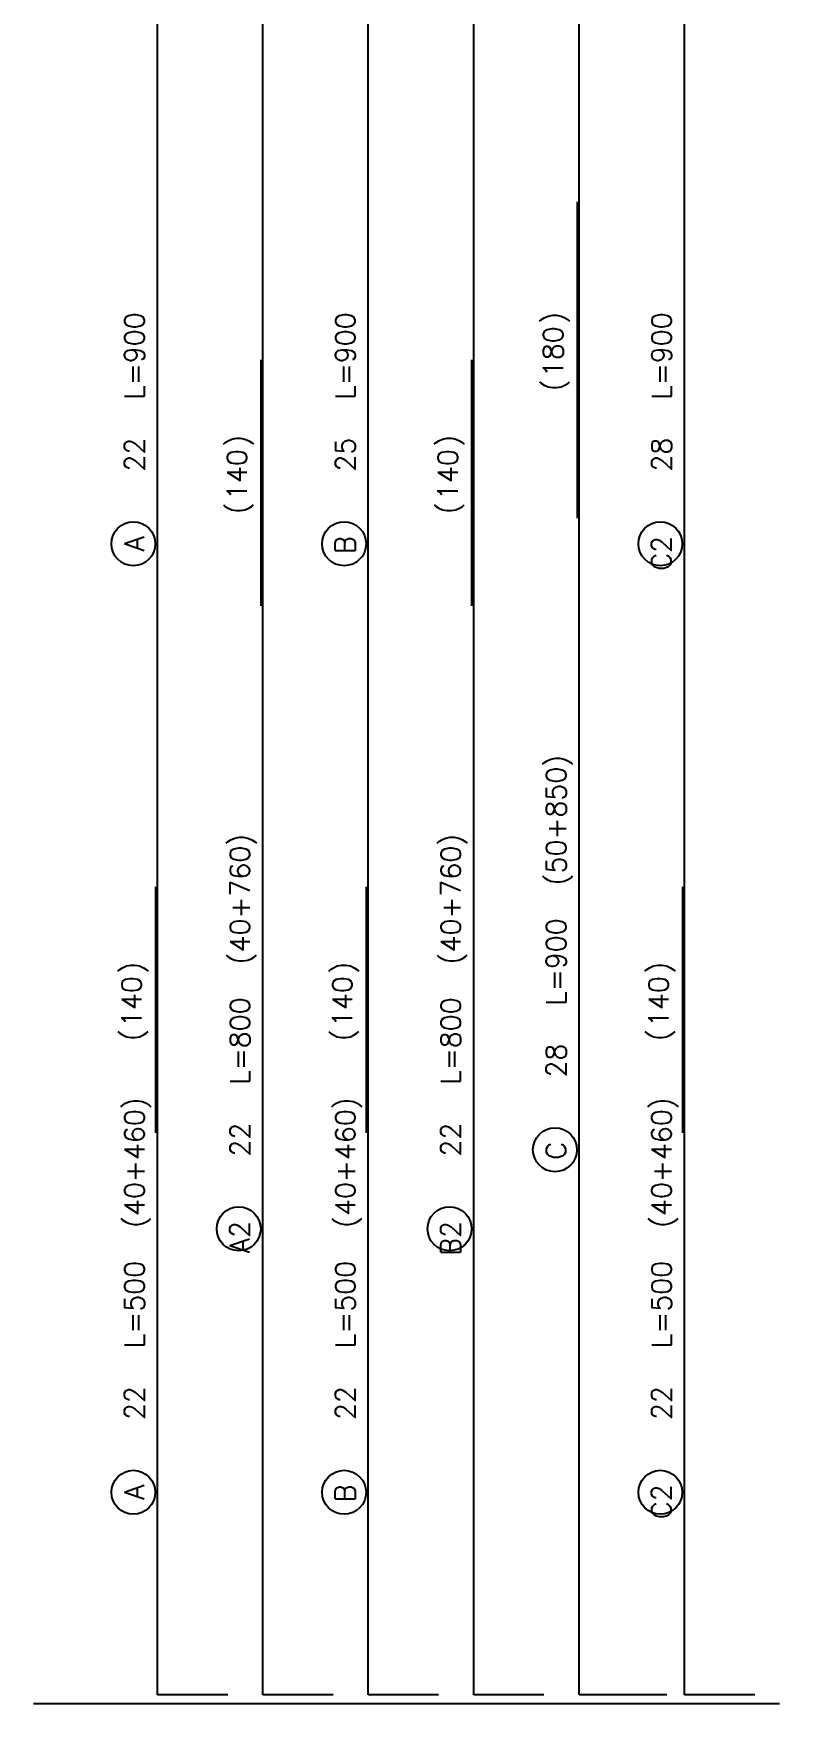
# Model space of a CAD drawing. Extents: x -9282 to 18119, y -11629 to 17404.
# Drawn here: x 3574 to 3998, y 1788 to 2739 of the extents above; entities that cross this region are included whole.
import ezdxf
from ezdxf.enums import TextEntityAlignment as Align

# ---------------------------------------------------------------- set-up
doc = ezdxf.new("R2010")
doc.units = 0
doc.header["$LTSCALE"] = 30
doc.header["$MEASUREMENT"] = 0
doc.layers.get('0').update_dxf_attribs({"linetype": 'CONTINUOUS'})
doc.layers.add('EJEH$0$RLA-COTAS2', color=1, linetype='CONTINUOUS')
doc.layers.add('EJEH$0$RLA-FE', color=7, linetype='CONTINUOUS')
doc.styles.add('EJEH$0$RomanS', font='romans.shx', dxfattribs={"height": 11.25})

# ---------------------------------------------------------------- blocks, each defined once
blk = doc.blocks.new('*U100')
at = {"layer": 'EJEH$0$RLA-FE'}
for p, q in [((0, -40), (0, 0)), ((0, 0), (378.21, 0)), ((378.21, 0), (428.21, 0)), ((428.21, 0), (460, 0)), ((460, 0), (460, 0))]:
    blk.add_line(p, q, dxfattribs=at)
at = {"layer": 'EJEH$0$RLA-FE', "color": 2}
blk.add_circle((115.31, 13.77), 12.5, dxfattribs=at)
at = {"layer": 'EJEH$0$RLA-FE', "color": 3, "style": 'EJEH$0$RomanS', "flags": 8}
blk.add_attdef('LIN_FE', text='', height=11.25, dxfattribs=at).set_placement((119.78, 7.56), align=Align.RIGHT)
at = {"layer": 'EJEH$0$RLA-FE', "color": 3, "style": 'EJEH$0$RomanS'}
for tag, p, flags in [('IGUAL', (128.26, 7.66), 14), ('PHI', (145.59, 7.66), 14), ('DIAM', (156.45, 7.45), 12), ('MINUS', (178.47, 7.45), 13), ('MARK', (191.86, 7.45), 13), ('TEXTO_FE1', (197.39, 7.45), 8), ('TEXTO_FE2', (265.89, 7.46), 8), ('TIPO', (237.45, -75.66), 13), ('NVECES', (223.89, -94.6), 13), ('NUMFE', (226.77, -114.36), 13), ('NUM', (237.65, -133.26), 13)]:
    blk.add_attdef(tag, p, '', height=11.25, dxfattribs=dict(at, flags=flags))
blk = doc.blocks.new('*U97')
at = {"layer": 'EJEH$0$RLA-FE'}
for p, q in [((0, 0), (0, 0)), ((0, 0), (818.21, 0)), ((818.21, 0), (868.21, 0)), ((868.21, 0), (900, 0)), ((900, 0), (900, 0))]:
    blk.add_line(p, q, dxfattribs=at)
at = {"layer": 'EJEH$0$RLA-FE', "color": 2}
blk.add_circle((335.31, 13.77), 12.5, dxfattribs=at)
at = {"layer": 'EJEH$0$RLA-FE', "color": 3, "style": 'EJEH$0$RomanS', "flags": 8}
blk.add_attdef('LIN_FE', text='', height=11.25, dxfattribs=at).set_placement((339.78, 7.56), align=Align.RIGHT)
at = {"layer": 'EJEH$0$RLA-FE', "color": 3, "style": 'EJEH$0$RomanS'}
for tag, p, flags in [('IGUAL', (348.26, 7.66), 14), ('PHI', (365.59, 7.66), 14), ('DIAM', (376.45, 7.45), 12), ('MINUS', (398.47, 7.45), 13), ('MARK', (411.86, 7.45), 13), ('TEXTO_FE1', (417.39, 7.45), 8), ('TEXTO_FE2', (485.89, 7.46), 8), ('TIPO', (457.45, -75.66), 13), ('NVECES', (443.89, -94.6), 13), ('NUMFE', (446.77, -114.36), 13), ('NUM', (457.65, -133.26), 13)]:
    blk.add_attdef(tag, p, '', height=11.25, dxfattribs=dict(at, flags=flags))
blk = doc.blocks.new('*U70')
at = {"layer": 'EJEH$0$RLA-FE', "color": 6}
blk.add_line((0, 1), (140, 1), dxfattribs=at)
at = {"layer": 'EJEH$0$RLA-FE', "color": 3, "style": 'EJEH$0$RomanS', "flags": 8}
for tag, p in [('(', (55.66, 9.14)), ('EMP', (74.68, 9.14)), (')', (93.99, 9.14))]:
    blk.add_attdef(tag, text='', height=11.25, dxfattribs=at).set_placement(p, align=Align.CENTER)
blk = doc.blocks.new('*U99')
at = {"layer": 'EJEH$0$RLA-FE'}
for p, q in [((0, -40), (0, 0)), ((0, 0), (678.21, 0)), ((678.21, 0), (728.21, 0)), ((728.21, 0), (760, 0)), ((760, 0), (760, 0))]:
    blk.add_line(p, q, dxfattribs=at)
at = {"layer": 'EJEH$0$RLA-FE', "color": 2}
blk.add_circle((265.31, 13.77), 12.5, dxfattribs=at)
at = {"layer": 'EJEH$0$RLA-FE', "color": 3, "style": 'EJEH$0$RomanS', "flags": 8}
blk.add_attdef('LIN_FE', text='', height=11.25, dxfattribs=at).set_placement((269.78, 7.56), align=Align.RIGHT)
at = {"layer": 'EJEH$0$RLA-FE', "color": 3, "style": 'EJEH$0$RomanS'}
for tag, p, flags in [('IGUAL', (278.26, 7.66), 14), ('PHI', (295.59, 7.66), 14), ('DIAM', (306.45, 7.45), 12), ('MINUS', (328.47, 7.45), 13), ('MARK', (341.86, 7.45), 13), ('TEXTO_FE1', (347.39, 7.45), 8), ('TEXTO_FE2', (415.89, 7.46), 8), ('TIPO', (387.45, -75.66), 13), ('NVECES', (373.89, -94.6), 13), ('NUMFE', (376.77, -114.36), 13), ('NUM', (387.65, -133.26), 13)]:
    blk.add_attdef(tag, p, '', height=11.25, dxfattribs=dict(at, flags=flags))
blk = doc.blocks.new('*U86')
at = {"layer": 'EJEH$0$RLA-FE'}
for p, q in [((0, 0), (0, 0)), ((0, 0), (918.21, 0)), ((918.21, 0), (968.21, 0)), ((968.21, 0), (1000, 0)), ((1000, 0), (1000, 0))]:
    blk.add_line(p, q, dxfattribs=at)
at = {"layer": 'EJEH$0$RLA-FE', "color": 2}
blk.add_circle((385.31, 13.77), 12.5, dxfattribs=at)
at = {"layer": 'EJEH$0$RLA-FE', "color": 3, "style": 'EJEH$0$RomanS', "flags": 8}
blk.add_attdef('LIN_FE', text='', height=11.25, dxfattribs=at).set_placement((389.78, 7.56), align=Align.RIGHT)
at = {"layer": 'EJEH$0$RLA-FE', "color": 3, "style": 'EJEH$0$RomanS'}
for tag, p, flags in [('IGUAL', (398.26, 7.66), 14), ('PHI', (415.59, 7.66), 14), ('DIAM', (426.45, 7.45), 12), ('MINUS', (448.47, 7.45), 13), ('MARK', (461.86, 7.45), 13), ('TEXTO_FE1', (467.39, 7.45), 8), ('TEXTO_FE2', (535.89, 7.46), 8), ('TIPO', (507.45, -75.66), 13), ('NVECES', (493.89, -94.6), 13), ('NUMFE', (496.77, -114.36), 13), ('NUM', (507.65, -133.26), 13)]:
    blk.add_attdef(tag, p, '', height=11.25, dxfattribs=dict(at, flags=flags))
blk = doc.blocks.new('*U94')
at = {"layer": 'EJEH$0$RLA-FE'}
for p, q in [((0, -40), (0, 0)), ((0, 0), (378.21, 0)), ((378.21, 0), (428.21, 0)), ((428.21, 0), (460, 0)), ((460, 0), (460, 0))]:
    blk.add_line(p, q, dxfattribs=at)
at = {"layer": 'EJEH$0$RLA-FE', "color": 2}
blk.add_circle((115.31, 13.77), 12.5, dxfattribs=at)
at = {"layer": 'EJEH$0$RLA-FE', "color": 3, "style": 'EJEH$0$RomanS', "flags": 8}
blk.add_attdef('LIN_FE', text='', height=11.25, dxfattribs=at).set_placement((119.78, 7.56), align=Align.RIGHT)
at = {"layer": 'EJEH$0$RLA-FE', "color": 3, "style": 'EJEH$0$RomanS'}
for tag, p, flags in [('IGUAL', (128.26, 7.66), 14), ('PHI', (145.59, 7.66), 14), ('DIAM', (156.45, 7.45), 12), ('MINUS', (178.47, 7.45), 13), ('MARK', (191.86, 7.45), 13), ('TEXTO_FE1', (197.39, 7.45), 8), ('TEXTO_FE2', (265.89, 7.46), 8), ('TIPO', (237.45, -75.66), 13), ('NVECES', (223.89, -94.6), 13), ('NUMFE', (226.77, -114.36), 13), ('NUM', (237.65, -133.26), 13)]:
    blk.add_attdef(tag, p, '', height=11.25, dxfattribs=dict(at, flags=flags))
blk = doc.blocks.new('*U89')
at = {"layer": 'EJEH$0$RLA-FE'}
for p, q in [((0, 0), (0, 0)), ((0, 0), (918.21, 0)), ((918.21, 0), (968.21, 0)), ((968.21, 0), (1000, 0)), ((1000, 0), (1000, 0))]:
    blk.add_line(p, q, dxfattribs=at)
at = {"layer": 'EJEH$0$RLA-FE', "color": 2}
blk.add_circle((385.31, 13.77), 12.5, dxfattribs=at)
at = {"layer": 'EJEH$0$RLA-FE', "color": 3, "style": 'EJEH$0$RomanS', "flags": 8}
blk.add_attdef('LIN_FE', text='', height=11.25, dxfattribs=at).set_placement((389.78, 7.56), align=Align.RIGHT)
at = {"layer": 'EJEH$0$RLA-FE', "color": 3, "style": 'EJEH$0$RomanS'}
for tag, p, flags in [('IGUAL', (398.26, 7.66), 14), ('PHI', (415.59, 7.66), 14), ('DIAM', (426.45, 7.45), 12), ('MINUS', (448.47, 7.45), 13), ('MARK', (461.86, 7.45), 13), ('TEXTO_FE1', (467.39, 7.45), 8), ('TEXTO_FE2', (535.89, 7.46), 8), ('TIPO', (507.45, -75.66), 13), ('NVECES', (493.89, -94.6), 13), ('NUMFE', (496.77, -114.36), 13), ('NUM', (507.65, -133.26), 13)]:
    blk.add_attdef(tag, p, '', height=11.25, dxfattribs=dict(at, flags=flags))
blk = doc.blocks.new('*U90')
at = {"layer": 'EJEH$0$RLA-FE'}
for p, q in [((0, -50), (0, 0)), ((0, 0), (768.21, 0)), ((768.21, 0), (818.21, 0)), ((818.21, 0), (850, 0)), ((850, 0), (850, 0))]:
    blk.add_line(p, q, dxfattribs=at)
at = {"layer": 'EJEH$0$RLA-FE', "color": 2}
blk.add_circle((310.31, 13.77), 12.5, dxfattribs=at)
at = {"layer": 'EJEH$0$RLA-FE', "color": 3, "style": 'EJEH$0$RomanS', "flags": 8}
blk.add_attdef('LIN_FE', text='', height=11.25, dxfattribs=at).set_placement((314.78, 7.56), align=Align.RIGHT)
at = {"layer": 'EJEH$0$RLA-FE', "color": 3, "style": 'EJEH$0$RomanS'}
for tag, p, flags in [('IGUAL', (323.26, 7.66), 14), ('PHI', (340.59, 7.66), 14), ('DIAM', (351.45, 7.45), 12), ('MINUS', (373.47, 7.45), 13), ('MARK', (386.86, 7.45), 13), ('TEXTO_FE1', (392.39, 7.45), 8), ('TEXTO_FE2', (460.89, 7.46), 8), ('TIPO', (432.45, -75.66), 13), ('NVECES', (418.89, -94.6), 13), ('NUMFE', (421.77, -114.36), 13), ('NUM', (432.65, -133.26), 13)]:
    blk.add_attdef(tag, p, '', height=11.25, dxfattribs=dict(at, flags=flags))
blk = doc.blocks.new('*U98')
at = {"layer": 'EJEH$0$RLA-FE'}
for p, q in [((0, 0), (0, 0)), ((0, 0), (818.21, 0)), ((818.21, 0), (868.21, 0)), ((868.21, 0), (900, 0)), ((900, 0), (900, 0))]:
    blk.add_line(p, q, dxfattribs=at)
at = {"layer": 'EJEH$0$RLA-FE', "color": 2}
blk.add_circle((335.31, 13.77), 12.5, dxfattribs=at)
at = {"layer": 'EJEH$0$RLA-FE', "color": 3, "style": 'EJEH$0$RomanS', "flags": 8}
blk.add_attdef('LIN_FE', text='', height=11.25, dxfattribs=at).set_placement((339.78, 7.56), align=Align.RIGHT)
at = {"layer": 'EJEH$0$RLA-FE', "color": 3, "style": 'EJEH$0$RomanS'}
for tag, p, flags in [('IGUAL', (348.26, 7.66), 14), ('PHI', (365.59, 7.66), 14), ('DIAM', (376.45, 7.45), 12), ('MINUS', (398.47, 7.45), 13), ('MARK', (411.86, 7.45), 13), ('TEXTO_FE1', (417.39, 7.45), 8), ('TEXTO_FE2', (485.89, 7.46), 8), ('TIPO', (457.45, -75.66), 13), ('NVECES', (443.89, -94.6), 13), ('NUMFE', (446.77, -114.36), 13), ('NUM', (457.65, -133.26), 13)]:
    blk.add_attdef(tag, p, '', height=11.25, dxfattribs=dict(at, flags=flags))
blk = doc.blocks.new('*U72')
at = {"layer": 'EJEH$0$RLA-FE', "color": 6}
blk.add_line((0, 1), (180, 1), dxfattribs=at)
at = {"layer": 'EJEH$0$RLA-FE', "color": 3, "style": 'EJEH$0$RomanS', "flags": 8}
for tag, p in [('(', (75.66, 9.14)), ('EMP', (94.68, 9.14)), (')', (113.99, 9.14))]:
    blk.add_attdef(tag, text='', height=11.25, dxfattribs=at).set_placement(p, align=Align.CENTER)
blk = doc.blocks.new('*U92')
at = {"layer": 'EJEH$0$RLA-FE'}
for p, q in [((0, -40), (0, 0)), ((0, 0), (378.21, 0)), ((378.21, 0), (428.21, 0)), ((428.21, 0), (460, 0)), ((460, 0), (460, 0))]:
    blk.add_line(p, q, dxfattribs=at)
at = {"layer": 'EJEH$0$RLA-FE', "color": 2}
blk.add_circle((115.31, 13.77), 12.5, dxfattribs=at)
at = {"layer": 'EJEH$0$RLA-FE', "color": 3, "style": 'EJEH$0$RomanS', "flags": 8}
blk.add_attdef('LIN_FE', text='', height=11.25, dxfattribs=at).set_placement((119.78, 7.56), align=Align.RIGHT)
at = {"layer": 'EJEH$0$RLA-FE', "color": 3, "style": 'EJEH$0$RomanS'}
for tag, p, flags in [('IGUAL', (128.26, 7.66), 14), ('PHI', (145.59, 7.66), 14), ('DIAM', (156.45, 7.45), 12), ('MINUS', (178.47, 7.45), 13), ('MARK', (191.86, 7.45), 13), ('TEXTO_FE1', (197.39, 7.45), 8), ('TEXTO_FE2', (265.89, 7.46), 8), ('TIPO', (237.45, -75.66), 13), ('NVECES', (223.89, -94.6), 13), ('NUMFE', (226.77, -114.36), 13), ('NUM', (237.65, -133.26), 13)]:
    blk.add_attdef(tag, p, '', height=11.25, dxfattribs=dict(at, flags=flags))
blk = doc.blocks.new('*U101')
at = {"layer": 'EJEH$0$RLA-FE'}
for p, q in [((0, 0), (0, 0)), ((0, 0), (818.21, 0)), ((818.21, 0), (868.21, 0)), ((868.21, 0), (900, 0)), ((900, 0), (900, 0))]:
    blk.add_line(p, q, dxfattribs=at)
at = {"layer": 'EJEH$0$RLA-FE', "color": 2}
blk.add_circle((335.31, 13.77), 12.5, dxfattribs=at)
at = {"layer": 'EJEH$0$RLA-FE', "color": 3, "style": 'EJEH$0$RomanS', "flags": 8}
blk.add_attdef('LIN_FE', text='', height=11.25, dxfattribs=at).set_placement((339.78, 7.56), align=Align.RIGHT)
at = {"layer": 'EJEH$0$RLA-FE', "color": 3, "style": 'EJEH$0$RomanS'}
for tag, p, flags in [('IGUAL', (348.26, 7.66), 14), ('PHI', (365.59, 7.66), 14), ('DIAM', (376.45, 7.45), 12), ('MINUS', (398.47, 7.45), 13), ('MARK', (411.86, 7.45), 13), ('TEXTO_FE1', (417.39, 7.45), 8), ('TEXTO_FE2', (485.89, 7.46), 8), ('TIPO', (457.45, -75.66), 13), ('NVECES', (443.89, -94.6), 13), ('NUMFE', (446.77, -114.36), 13), ('NUM', (457.65, -133.26), 13)]:
    blk.add_attdef(tag, p, '', height=11.25, dxfattribs=dict(at, flags=flags))
blk = doc.blocks.new('EJEH')
at = {"layer": 'EJEH$0$RLA-COTAS2'}
blk.add_line((662.13, -581), (1086.88, -581), dxfattribs=at)
at = {"layer": 'EJEH$0$RLA-FE'}
ref = blk.add_blockref('*U86', (792.77, 44), dxfattribs=dict(at, rotation=90))
ref.add_attrib('DIAM', '22', (785.32, 470.45), dxfattribs={"color": 3, "height": 11.25, "rotation": 90, "style": 'EJEH$0$RomanS'})
ref.add_attrib('LIN_FE', 'A2', dxfattribs={"color": 3, "height": 11.25, "rotation": 90, "style": 'EJEH$0$RomanS'}).set_placement((785.21, 433.78), align=Align.RIGHT)
ref.add_attrib('TEXTO_FE1', 'L=1000', (785.32, 511.39), dxfattribs={"color": 3, "height": 11.25, "rotation": 90, "style": 'EJEH$0$RomanS'})
ref = blk.add_blockref('*U89', (912.77, 44), dxfattribs=dict(at, rotation=90))
ref.add_attrib('DIAM', '25', (905.32, 470.45), dxfattribs={"color": 3, "height": 11.25, "rotation": 90, "style": 'EJEH$0$RomanS'})
ref.add_attrib('LIN_FE', 'B2', dxfattribs={"color": 3, "height": 11.25, "rotation": 90, "style": 'EJEH$0$RomanS'}).set_placement((905.21, 433.78), align=Align.RIGHT)
ref.add_attrib('TEXTO_FE1', 'L=1000', (905.32, 511.39), dxfattribs={"color": 3, "height": 11.25, "rotation": 90, "style": 'EJEH$0$RomanS'})
ref = blk.add_blockref('*U98', (972.77, 94), dxfattribs=dict(at, rotation=90))
ref.add_attrib('DIAM', '28', (965.32, 470.45), dxfattribs={"color": 3, "height": 11.25, "rotation": 90, "style": 'EJEH$0$RomanS'})
ref.add_attrib('LIN_FE', 'C', dxfattribs={"color": 3, "height": 11.25, "rotation": 90, "style": 'EJEH$0$RomanS'}).set_placement((965.21, 433.78), align=Align.RIGHT)
ref.add_attrib('TEXTO_FE1', 'L=900', (965.32, 511.39), dxfattribs={"color": 3, "height": 11.25, "rotation": 90, "style": 'EJEH$0$RomanS'})
ref = blk.add_blockref('*U97', (732.77, -256), dxfattribs=dict(at, rotation=90))
ref.add_attrib('DIAM', '22', (725.32, 120.45), dxfattribs={"color": 3, "height": 11.25, "rotation": 90, "style": 'EJEH$0$RomanS'})
ref.add_attrib('LIN_FE', 'A', dxfattribs={"color": 3, "height": 11.25, "rotation": 90, "style": 'EJEH$0$RomanS'}).set_placement((725.21, 83.78), align=Align.RIGHT)
ref.add_attrib('TEXTO_FE1', 'L=900', (725.32, 161.39), dxfattribs={"color": 3, "height": 11.25, "rotation": 90, "style": 'EJEH$0$RomanS'})
ref = blk.add_blockref('*U101', (852.77, -256), dxfattribs=dict(at, rotation=90))
ref.add_attrib('DIAM', '25', (845.32, 120.45), dxfattribs={"color": 3, "height": 11.25, "rotation": 90, "style": 'EJEH$0$RomanS'})
ref.add_attrib('LIN_FE', 'B', dxfattribs={"color": 3, "height": 11.25, "rotation": 90, "style": 'EJEH$0$RomanS'}).set_placement((845.21, 83.78), align=Align.RIGHT)
ref.add_attrib('TEXTO_FE1', 'L=900', (845.32, 161.39), dxfattribs={"color": 3, "height": 11.25, "rotation": 90, "style": 'EJEH$0$RomanS'})
ref = blk.add_blockref('*U97', (1032.77, -256), dxfattribs=dict(at, rotation=90))
ref.add_attrib('DIAM', '28', (1025.32, 120.45), dxfattribs={"color": 3, "height": 11.25, "rotation": 90, "style": 'EJEH$0$RomanS'})
ref.add_attrib('LIN_FE', 'C2', dxfattribs={"color": 3, "height": 11.25, "rotation": 90, "style": 'EJEH$0$RomanS'}).set_placement((1025.21, 83.78), align=Align.RIGHT)
ref.add_attrib('TEXTO_FE1', 'L=900', (1025.32, 161.39), dxfattribs={"color": 3, "height": 11.25, "rotation": 90, "style": 'EJEH$0$RomanS'})
ref = blk.add_blockref('*U90', (972.77, -576), dxfattribs=dict(at, rotation=90))
ref.add_attrib('DIAM', '28', (965.32, -224.55), dxfattribs={"color": 3, "height": 11.25, "rotation": 90, "style": 'EJEH$0$RomanS'})
ref.add_attrib('LIN_FE', 'C', dxfattribs={"color": 3, "height": 11.25, "rotation": 90, "style": 'EJEH$0$RomanS'}).set_placement((965.21, -261.22), align=Align.RIGHT)
ref.add_attrib('TEXTO_FE1', 'L=900', (965.32, -183.61), dxfattribs={"color": 3, "height": 11.25, "rotation": 90, "style": 'EJEH$0$RomanS'})
ref.add_attrib('TEXTO_FE2', '(50+850)', (965.31, -115.11), dxfattribs={"color": 3, "height": 11.25, "rotation": 90, "style": 'EJEH$0$RomanS'})
ref = blk.add_blockref('*U72', (972.77, 94), dxfattribs=dict(at, rotation=90))
ref.add_attrib('EMP', '180', dxfattribs={"color": 3, "height": 11.25, "rotation": 90, "style": 'EJEH$0$RomanS'}).set_placement((963.63, 188.68), align=Align.CENTER)
ref.add_attrib('(', '(', dxfattribs={"color": 3, "height": 11.25, "rotation": 90, "style": 'EJEH$0$RomanS'}).set_placement((963.63, 169.66), align=Align.CENTER)
ref.add_attrib(')', ')', dxfattribs={"color": 3, "height": 11.25, "rotation": 90, "style": 'EJEH$0$RomanS'}).set_placement((963.63, 207.99), align=Align.CENTER)
ref = blk.add_blockref('*U99', (792.77, -576), dxfattribs=dict(at, rotation=90))
ref.add_attrib('DIAM', '22', (785.32, -269.55), dxfattribs={"color": 3, "height": 11.25, "rotation": 90, "style": 'EJEH$0$RomanS'})
ref.add_attrib('LIN_FE', 'A2', dxfattribs={"color": 3, "height": 11.25, "rotation": 90, "style": 'EJEH$0$RomanS'}).set_placement((785.21, -306.22), align=Align.RIGHT)
ref.add_attrib('TEXTO_FE1', 'L=800', (785.32, -228.61), dxfattribs={"color": 3, "height": 11.25, "rotation": 90, "style": 'EJEH$0$RomanS'})
ref.add_attrib('TEXTO_FE2', '(40+760)', (785.31, -160.11), dxfattribs={"color": 3, "height": 11.25, "rotation": 90, "style": 'EJEH$0$RomanS'})
ref = blk.add_blockref('*U70', (792.77, 44), dxfattribs=dict(at, rotation=90))
ref.add_attrib('EMP', '140', dxfattribs={"color": 3, "height": 11.25, "rotation": 90, "style": 'EJEH$0$RomanS'}).set_placement((783.63, 118.68), align=Align.CENTER)
ref.add_attrib('(', '(', dxfattribs={"color": 3, "height": 11.25, "rotation": 90, "style": 'EJEH$0$RomanS'}).set_placement((783.63, 99.66), align=Align.CENTER)
ref.add_attrib(')', ')', dxfattribs={"color": 3, "height": 11.25, "rotation": 90, "style": 'EJEH$0$RomanS'}).set_placement((783.63, 137.99), align=Align.CENTER)
ref = blk.add_blockref('*U99', (912.77, -576), dxfattribs=dict(at, rotation=90))
ref.add_attrib('DIAM', '22', (905.32, -269.55), dxfattribs={"color": 3, "height": 11.25, "rotation": 90, "style": 'EJEH$0$RomanS'})
ref.add_attrib('LIN_FE', 'B2', dxfattribs={"color": 3, "height": 11.25, "rotation": 90, "style": 'EJEH$0$RomanS'}).set_placement((905.21, -306.22), align=Align.RIGHT)
ref.add_attrib('TEXTO_FE1', 'L=800', (905.32, -228.61), dxfattribs={"color": 3, "height": 11.25, "rotation": 90, "style": 'EJEH$0$RomanS'})
ref.add_attrib('TEXTO_FE2', '(40+760)', (905.31, -160.11), dxfattribs={"color": 3, "height": 11.25, "rotation": 90, "style": 'EJEH$0$RomanS'})
ref = blk.add_blockref('*U70', (912.77, 44), dxfattribs=dict(at, rotation=90))
ref.add_attrib('EMP', '140', dxfattribs={"color": 3, "height": 11.25, "rotation": 90, "style": 'EJEH$0$RomanS'}).set_placement((903.63, 118.68), align=Align.CENTER)
ref.add_attrib('(', '(', dxfattribs={"color": 3, "height": 11.25, "rotation": 90, "style": 'EJEH$0$RomanS'}).set_placement((903.63, 99.66), align=Align.CENTER)
ref.add_attrib(')', ')', dxfattribs={"color": 3, "height": 11.25, "rotation": 90, "style": 'EJEH$0$RomanS'}).set_placement((903.63, 137.99), align=Align.CENTER)
ref = blk.add_blockref('*U100', (732.77, -576), dxfattribs=dict(at, rotation=90))
ref.add_attrib('DIAM', '22', (725.32, -419.55), dxfattribs={"color": 3, "height": 11.25, "rotation": 90, "style": 'EJEH$0$RomanS'})
ref.add_attrib('LIN_FE', 'A', dxfattribs={"color": 3, "height": 11.25, "rotation": 90, "style": 'EJEH$0$RomanS'}).set_placement((725.21, -456.22), align=Align.RIGHT)
ref.add_attrib('TEXTO_FE1', 'L=500', (725.32, -378.61), dxfattribs={"color": 3, "height": 11.25, "rotation": 90, "style": 'EJEH$0$RomanS'})
ref.add_attrib('TEXTO_FE2', '(40+460)', (725.31, -310.11), dxfattribs={"color": 3, "height": 11.25, "rotation": 90, "style": 'EJEH$0$RomanS'})
ref = blk.add_blockref('*U70', (732.77, -256), dxfattribs=dict(at, rotation=90))
ref.add_attrib('EMP', '140', dxfattribs={"color": 3, "height": 11.25, "rotation": 90, "style": 'EJEH$0$RomanS'}).set_placement((723.63, -181.32), align=Align.CENTER)
ref.add_attrib('(', '(', dxfattribs={"color": 3, "height": 11.25, "rotation": 90, "style": 'EJEH$0$RomanS'}).set_placement((723.63, -200.34), align=Align.CENTER)
ref.add_attrib(')', ')', dxfattribs={"color": 3, "height": 11.25, "rotation": 90, "style": 'EJEH$0$RomanS'}).set_placement((723.63, -162.01), align=Align.CENTER)
ref = blk.add_blockref('*U94', (852.77, -576), dxfattribs=dict(at, rotation=90))
ref.add_attrib('DIAM', '22', (845.32, -419.55), dxfattribs={"color": 3, "height": 11.25, "rotation": 90, "style": 'EJEH$0$RomanS'})
ref.add_attrib('LIN_FE', 'B', dxfattribs={"color": 3, "height": 11.25, "rotation": 90, "style": 'EJEH$0$RomanS'}).set_placement((845.21, -456.22), align=Align.RIGHT)
ref.add_attrib('TEXTO_FE1', 'L=500', (845.32, -378.61), dxfattribs={"color": 3, "height": 11.25, "rotation": 90, "style": 'EJEH$0$RomanS'})
ref.add_attrib('TEXTO_FE2', '(40+460)', (845.31, -310.11), dxfattribs={"color": 3, "height": 11.25, "rotation": 90, "style": 'EJEH$0$RomanS'})
ref = blk.add_blockref('*U70', (852.77, -256), dxfattribs=dict(at, rotation=90))
ref.add_attrib('EMP', '140', dxfattribs={"color": 3, "height": 11.25, "rotation": 90, "style": 'EJEH$0$RomanS'}).set_placement((843.63, -181.32), align=Align.CENTER)
ref.add_attrib('(', '(', dxfattribs={"color": 3, "height": 11.25, "rotation": 90, "style": 'EJEH$0$RomanS'}).set_placement((843.63, -200.34), align=Align.CENTER)
ref.add_attrib(')', ')', dxfattribs={"color": 3, "height": 11.25, "rotation": 90, "style": 'EJEH$0$RomanS'}).set_placement((843.63, -162.01), align=Align.CENTER)
ref = blk.add_blockref('*U92', (1032.77, -576), dxfattribs=dict(at, rotation=90))
ref.add_attrib('DIAM', '22', (1025.32, -419.55), dxfattribs={"color": 3, "height": 11.25, "rotation": 90, "style": 'EJEH$0$RomanS'})
ref.add_attrib('LIN_FE', 'C2', dxfattribs={"color": 3, "height": 11.25, "rotation": 90, "style": 'EJEH$0$RomanS'}).set_placement((1025.21, -456.22), align=Align.RIGHT)
ref.add_attrib('TEXTO_FE1', 'L=500', (1025.32, -378.61), dxfattribs={"color": 3, "height": 11.25, "rotation": 90, "style": 'EJEH$0$RomanS'})
ref.add_attrib('TEXTO_FE2', '(40+460)', (1025.31, -310.11), dxfattribs={"color": 3, "height": 11.25, "rotation": 90, "style": 'EJEH$0$RomanS'})
ref = blk.add_blockref('*U70', (1032.77, -256), dxfattribs=dict(at, rotation=90))
ref.add_attrib('EMP', '140', dxfattribs={"color": 3, "height": 11.25, "rotation": 90, "style": 'EJEH$0$RomanS'}).set_placement((1023.63, -181.32), align=Align.CENTER)
ref.add_attrib('(', '(', dxfattribs={"color": 3, "height": 11.25, "rotation": 90, "style": 'EJEH$0$RomanS'}).set_placement((1023.63, -200.34), align=Align.CENTER)
ref.add_attrib(')', ')', dxfattribs={"color": 3, "height": 11.25, "rotation": 90, "style": 'EJEH$0$RomanS'}).set_placement((1023.63, -162.01), align=Align.CENTER)

msp = doc.modelspace()

# ---------------------------------------------------------------- block references
msp.add_blockref('EJEH', (2911.44, 2369.47))

doc.saveas('drawing.dxf')
